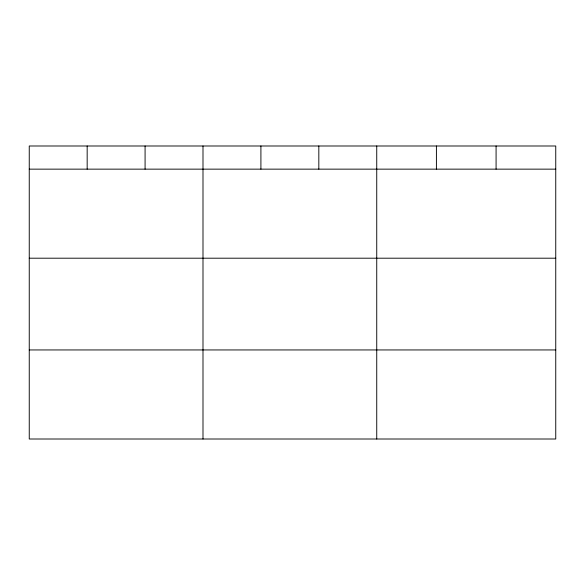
<?xml version="1.0" encoding="UTF-8"?>
<svg xmlns="http://www.w3.org/2000/svg" width="585" height="585" viewBox="0 0 585 585"><rect width="100%" height="100%" fill="white"/><g stroke="black" fill="none" stroke-linecap="round" stroke-linejoin="round"><path stroke-width="0.88" d="M555.75 258.197L555.75 145.994L29.25 145.994L29.25 439.006L555.75 439.006L555.75 258.197L29.25 258.197M29.25 169.145L555.75 169.145M29.25 349.947L555.75 349.947M496.08 145.994L496.08 169.145M436.41 145.994L436.41 169.145M376.74 145.994L376.74 439.006M318.825 145.994L318.825 169.145M260.91 145.994L260.91 169.145M202.995 145.994L202.995 439.006M145.08 145.994L145.08 169.145M87.165 145.994L87.165 169.145"/></g></svg>
